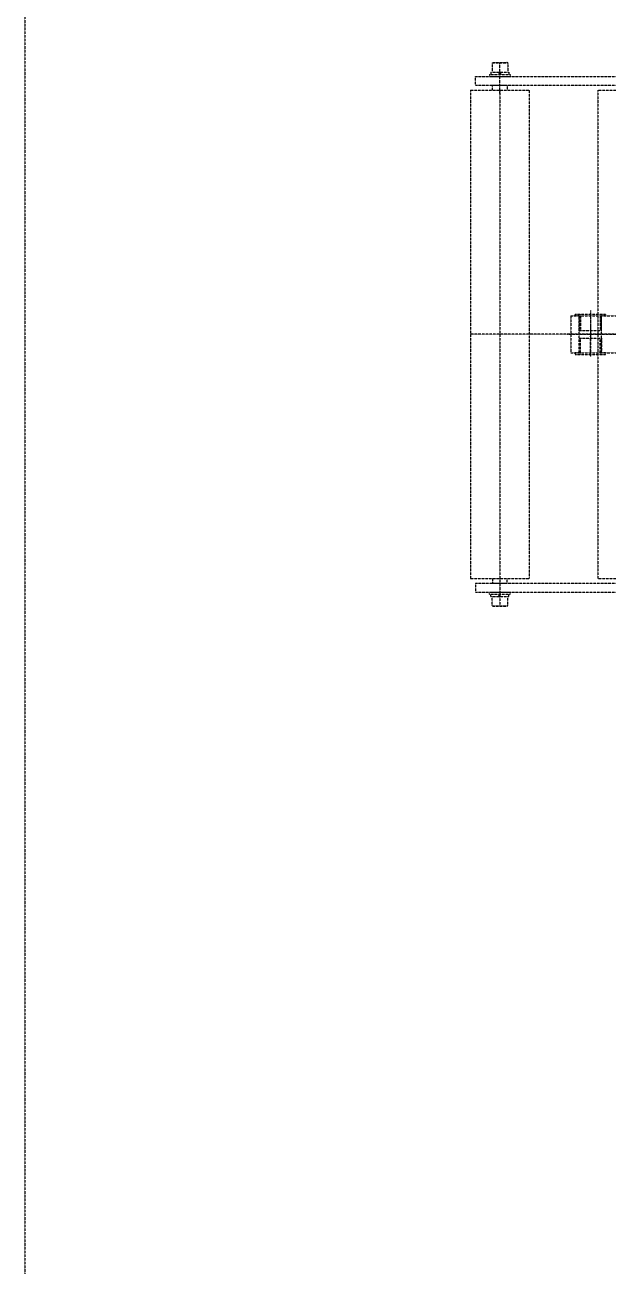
# Model space of a CAD drawing. Header units: millimetres. Extents: x -955179 to -912907, y 62798 to 154298.
# Drawn here: x -955179 to -954581, y 95691 to 96962 of the extents above; entities that cross this region are included whole.
import ezdxf

# ---------------------------------------------------------------- set-up
doc = ezdxf.new("R2010")
doc.units = ezdxf.units.MM
doc.header["$MEASUREMENT"] = 0
doc.linetypes.add('HIDDEN', pattern=[0.375, 0.25, -0.125])
doc.layers.add('CV', color=251, linetype='HIDDEN')

# ---------------------------------------------------------------- blocks, each defined once
blk = doc.blocks.new('A$C70D70B73')
for p, q in [((2, 31), (2, 0)), ((3.5, 31), (2, 31)), ((2, 25.5), (18.5, 25.5)), ((3.5, 27), (3.5, 31)), ((3.5, 27), (18.5, 27)), ((18.5, 27), (18.5, 4)), ((2, 5.5), (18.5, 5.5)), ((2, 0), (3.5, 0)), ((18.5, 4), (3.5, 4)), ((3.5, 0), (3.5, 4))]:
    blk.add_line(p, q)
at = {"layer": 'CV'}
blk.add_line((0, 15.5), (20.5, 15.5), dxfattribs=at)
blk = doc.blocks.new('A$C24162613')
at = {"layer": 'CV'}
for p, q in [((0, -3562, -4.2), (0, -4015.6, -4.2)), ((-264, -4010.4, -4.2), (-264, -3755, 12.3)), ((-255, -4010.4, -4.2), (-255, -3755, 12.3)), ((255, -4010.4, -4.2), (255, -3755, 12.3)), ((264, -4010.4, -4.2), (264, -3755, 12.3)), ((-250, -3885.3, 4), (-250, -3824.8, 12.3)), ((250, -3885.3, 4), (250, -3824.8, 12.3)), ((0, -3916.4, 12.3), (0, -3838.3, 12.3)), ((-19, -3912.8, 12.3), (-19, -3842.8, 12.3)), ((19, -3912.8, 12.3), (19, -3842.8, 12.3)), ((-250, -3885.3, 12.3), (250, -3885.3, 12.3)), ((19, -3881.3, 12.3), (-19, -3881.3, 12.3)), ((-24.3, -3892.8, 12.3), (23, -3892.8, 12.3)), ((19, -3904.3, 12.3), (-19, -3904.3, 12.3)), ((-19, -3912.8, 12.3), (19, -3912.8, 12.3)), ((250, -3955.1, -12.5), (-250, -3955.1, -12.5)), ((-250, -4015.6, -12.5), (-250, -3955.1, -4.2)), ((250, -4015.6, -12.5), (250, -3955.1, -4.2)), ((-277.9, -3977.4, -12.5), (-278.5, -3978.4, -4.2)), ((-278.5, -3992.3, -12.5), (-278.5, -3978.4, -4.2)), ((-277.9, -3977.4, -12.5), (-268.5, -3977.4, -4.2)), ((-277.9, -3993.4, -12.5), (-277.9, -3977.4, -4.2)), ((-268.5, -3994.6, -12.5), (-268.5, -3976.2, -4.2)), ((-268.5, -3976.2, -12.5), (-266, -3976.2, -4.2)), ((-266, -3974.9, -12.5), (-264, -3974.9, -4.2)), ((-266, -3995.9, -12.5), (-266, -3974.9, -4.2)), ((-264, -3995.9, -12.5), (-264, -3974.9, -4.2)), ((-255, -3977.9, -12.5), (-250, -3977.9, -4.2)), ((-255, -3992.9, -12.5), (-255, -3977.9, -4.2)), ((255, -3977.9, -12.5), (250, -3977.9, -4.2)), ((255, -3992.9, -12.5), (255, -3977.9, -4.2)), ((266, -3974.9, -12.5), (264, -3974.9, -4.2)), ((264, -3995.9, -12.5), (264, -3974.9, -4.2)), ((266, -3995.9, -12.5), (266, -3974.9, -4.2)), ((268.5, -3976.2, -12.5), (266, -3976.2, -4.2)), ((268.5, -3994.6, -12.5), (268.5, -3976.2, -4.2)), ((277.9, -3977.4, -12.5), (268.5, -3977.4, -4.2)), ((277.9, -3977.4, -12.5), (278.5, -3978.4, -4.2)), ((277.9, -3993.4, -12.5), (277.9, -3977.4, -4.2)), ((278.5, -3992.3, -12.5), (278.5, -3978.4, -4.2)), ((-246.6, -3985.4, -12.5), (-278.5, -3985.4, -3.5)), ((-266, -3983.8, -12.5), (-268.5, -3985.9, -4.2)), ((-266, -3985.1, -12.5), (-268.5, -3987.3, -4.2)), ((-250, -3985.4, -4.2), (278.5, -3985.4, -4.2)), ((266, -3985.1, -12.5), (268.5, -3987.3, -4.2)), ((-277.9, -3993.4, -12.5), (-278.5, -3992.3, -4.2)), ((-277.9, -3993.4, -12.5), (-268.5, -3993.4, -4.2)), ((-268.5, -3994.6, -12.5), (-266, -3994.6, -4.2)), ((-266, -3995.9, -12.5), (-264, -3995.9, -4.2)), ((-250, -3992.9, -12.5), (-255, -3992.9, -4.2)), ((250, -3992.9, -12.5), (255, -3992.9, -4.2)), ((266, -3995.9, -12.5), (264, -3995.9, -4.2)), ((268.5, -3994.6, -12.5), (266, -3994.6, -4.2)), ((277.9, -3993.4, -12.5), (268.5, -3993.4, -4.2)), ((277.9, -3993.4, -12.5), (278.5, -3992.3, -4.2)), ((-255, -4010.4, -4.2), (-264, -4010.4, -4.2)), ((-250, -4015.6, -4.2), (250, -4015.6, -4.2)), ((255, -4010.4, -4.2), (264, -4010.4, -4.2))]:
    blk.add_line(p, q, dxfattribs=at)
at = {"layer": 'CV', "xscale": -1, "rotation": 180}
blk.add_blockref('A$C70D70B73', (-22.5, -3877.3, 12.3), dxfattribs=at)
at = {"layer": 'CV', "rotation": 180}
blk.add_blockref('A$C70D70B73', (22.5, -3877.3, 12.3), dxfattribs=at)

msp = doc.modelspace()

# ---------------------------------------------------------------- linework, layer by layer
at = {"layer": 'CV', "elevation": 0}
msp.add_lwpolyline([(-940187.8, 154298.4), (-955178.5, 154298.4), (-955178.5, 62798.4), (-940187.8, 62798.4)], close=True, dxfattribs=at)

# ---------------------------------------------------------------- block references
at = {"layer": 'CV', "rotation": 269.9999999999999}
msp.add_blockref('A$C24162613', (-950706.7, 96645.1), dxfattribs=at)

doc.saveas('drawing.dxf')
